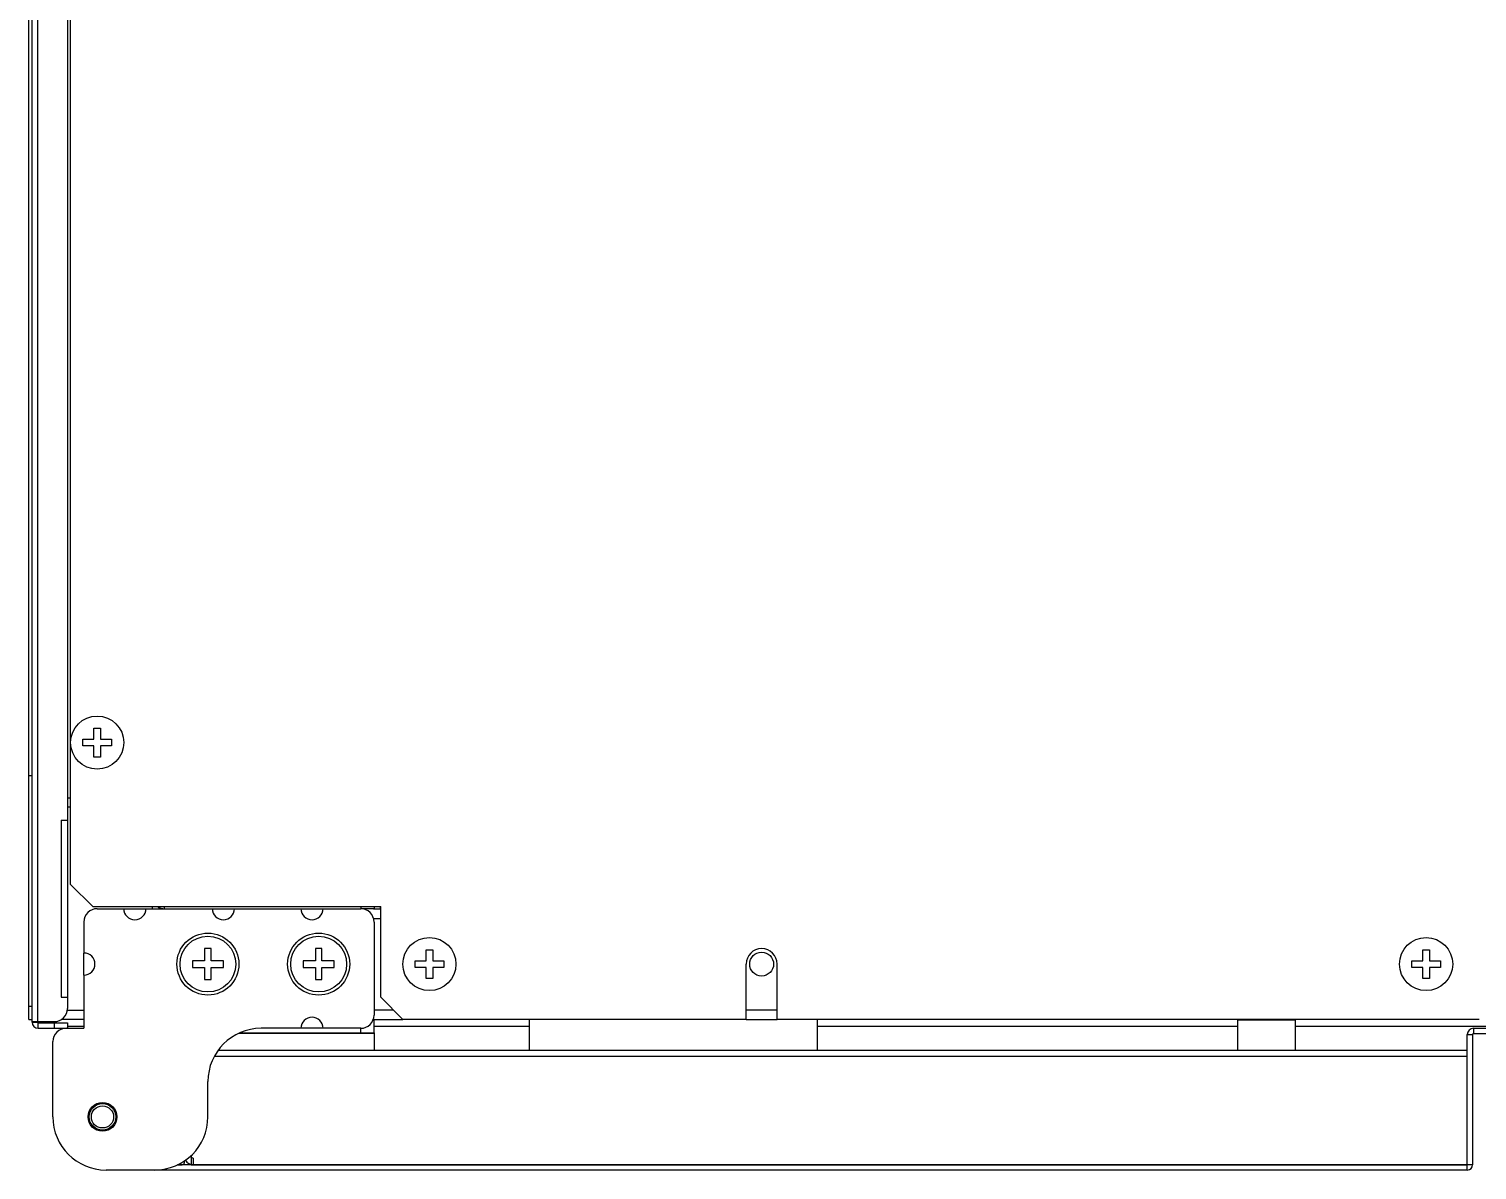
# Model space of a CAD drawing. Header units: millimetres. Extents: x 0 to 141, y -1 to 90.
# Drawn here: x 0 to 32.69, y 0 to 25.76 of the extents above; entities that cross this region are included whole.
import ezdxf

# ---------------------------------------------------------------- set-up
doc = ezdxf.new("R2010")
doc.units = ezdxf.units.MM

msp = doc.modelspace()

# ---------------------------------------------------------------- linework, layer by layer
for p, q in [((0, 3.4), (0, 88.4)), ((0.07, 3.34), (0.07, 88.46)), ((0.19, 88.45), (0.19, 3.35)), ((0.87, 88.15), (0.87, 3.65)), ((0.94, 6.45), (0.94, 48.1)), ((1.465, 9.725), (1.465, 9.975)), ((1.465, 9.975), (1.615, 9.975)), ((1.615, 9.975), (1.615, 9.725)), ((1.215, 9.575), (1.215, 9.725)), ((1.215, 9.725), (1.465, 9.725)), ((1.465, 9.575), (1.215, 9.575)), ((1.465, 9.325), (1.465, 9.575)), ((1.615, 9.725), (1.865, 9.725)), ((1.615, 9.575), (1.615, 9.325)), ((1.865, 9.575), (1.615, 9.575)), ((1.865, 9.725), (1.865, 9.575)), ((1.615, 9.325), (1.465, 9.325)), ((0.07, 8.9), (0, 8.9)), ((0.87, 8.4), (0.94, 8.4)), ((0.87, 8.4), (0.94, 8.4)), ((0.87, 8.2), (0.94, 8.2)), ((0.73, 7.9), (0.73, 3.9)), ((0.73, 7.9), (0.87, 7.9)), ((0.94, 6.45), (1.44, 5.95)), ((1.44, 5.95), (7.94, 5.95)), ((1.54, 5.9), (2.14, 5.9)), ((2.14, 5.9), (2.64, 5.9)), ((2.64, 5.9), (4.14, 5.9)), ((2.79, 5.9), (2.79, 5.95)), ((2.939, 5.9), (2.939, 5.932)), ((3.06, 5.9), (3.06, 5.95)), ((4.14, 5.9), (4.64, 5.9)), ((4.64, 5.9), (6.14, 5.9)), ((6.14, 5.9), (6.64, 5.9)), ((6.64, 5.9), (7.49, 5.9)), ((7.49, 5.95), (7.49, 5.9)), ((7.779, 5.9), (7.49, 5.9)), ((7.779, 5.9), (7.94, 5.9)), ((7.79, 5.95), (7.79, 5.9)), ((7.934, 5.9), (7.934, 5.95)), ((7.94, 3.9), (7.94, 5.95)), ((1.24, 5.6), (1.24, 4.9)), ((7.779, 5.68), (7.94, 5.68)), ((7.79, 5.6), (7.79, 3.5)), ((3.965, 5), (3.965, 4.725)), ((4.115, 5), (3.965, 5)), ((4.115, 4.725), (4.115, 5)), ((6.465, 5), (6.465, 4.725)), ((6.615, 5), (6.465, 5)), ((6.615, 4.725), (6.615, 5)), ((8.965, 4.725), (8.965, 4.975)), ((8.965, 4.975), (9.115, 4.975)), ((9.115, 4.975), (9.115, 4.725)), ((31.465, 4.975), (31.615, 4.975)), ((31.465, 4.725), (31.465, 4.975)), ((31.615, 4.975), (31.615, 4.725)), ((1.24, 4.4), (1.24, 4.9)), ((3.69, 4.725), (3.69, 4.575)), ((3.965, 4.725), (3.69, 4.725)), ((4.39, 4.725), (4.115, 4.725)), ((4.39, 4.575), (4.39, 4.725)), ((6.19, 4.725), (6.19, 4.575)), ((6.465, 4.725), (6.19, 4.725)), ((6.89, 4.725), (6.615, 4.725)), ((6.89, 4.575), (6.89, 4.725)), ((8.715, 4.575), (8.715, 4.725)), ((8.715, 4.725), (8.965, 4.725)), ((9.115, 4.725), (9.365, 4.725)), ((9.365, 4.725), (9.365, 4.575)), ((16.19, 3.4), (16.19, 4.65)), ((16.89, 3.4), (16.89, 4.65)), ((31.215, 4.725), (31.465, 4.725)), ((31.215, 4.575), (31.215, 4.725)), ((31.615, 4.725), (31.865, 4.725)), ((31.865, 4.725), (31.865, 4.575)), ((1.24, 4.4), (1.24, 3.2)), ((3.69, 4.575), (3.965, 4.575)), ((3.965, 4.575), (3.965, 4.3)), ((3.965, 4.3), (4.115, 4.3)), ((4.115, 4.3), (4.115, 4.575)), ((4.115, 4.575), (4.39, 4.575)), ((6.19, 4.575), (6.465, 4.575)), ((6.465, 4.575), (6.465, 4.3)), ((6.465, 4.3), (6.615, 4.3)), ((6.615, 4.3), (6.615, 4.575)), ((6.615, 4.575), (6.89, 4.575)), ((8.965, 4.575), (8.715, 4.575)), ((8.965, 4.325), (8.965, 4.575)), ((9.115, 4.325), (8.965, 4.325)), ((9.115, 4.575), (9.115, 4.325)), ((9.365, 4.575), (9.115, 4.575)), ((31.465, 4.575), (31.215, 4.575)), ((31.465, 4.325), (31.465, 4.575)), ((31.615, 4.325), (31.465, 4.325)), ((31.865, 4.575), (31.615, 4.575)), ((31.615, 4.575), (31.615, 4.325)), ((0, 3.7), (0.07, 3.7)), ((0.73, 3.9), (0.87, 3.9)), ((1.24, 3.6), (0.865, 3.6)), ((7.79, 3.62), (8.22, 3.62)), ((7.94, 3.9), (8.44, 3.4)), ((16.19, 3.62), (16.89, 3.62)), ((0, 3.4), (0.07, 3.4)), ((0.07, 3.35), (0.57, 3.35)), ((0.07, 3.34), (0.19, 3.34)), ((0.19, 3.34), (0.19, 3.35)), ((0.21, 3.2), (0.21, 3.32)), ((0.21, 3.32), (0.87, 3.32)), ((0.29, 3.35), (0.29, 3.32)), ((0.57, 3.32), (0.57, 3.2)), ((0.59, 3.351), (0.59, 3.32)), ((1.24, 3.4), (0.735, 3.4)), ((0.87, 3.32), (0.87, 3.2)), ((7.771, 3.4), (8.44, 3.4)), ((7.79, 3.1), (7.79, 3.4)), ((16.19, 3.4), (8.44, 3.4)), ((11.29, 3.4), (11.29, 2.7)), ((16.19, 3.4), (16.89, 3.4)), ((32.74, 3.4), (16.89, 3.4)), ((17.79, 3.4), (17.79, 2.7)), ((27.29, 3.39), (28.59, 3.39)), ((27.29, 2.71), (27.29, 3.39)), ((28.59, 2.71), (28.59, 3.39)), ((0.21, 3.2), (0.83, 3.2)), ((0.84, 3.2), (1.24, 3.2)), ((0.87, 3.25), (1.24, 3.25)), ((7.79, 3.08), (4.727, 3.08)), ((4.765, 3.1), (7.79, 3.1)), ((6.14, 3.2), (5.24, 3.2)), ((6.64, 3.2), (6.14, 3.2)), ((7.49, 3.2), (6.64, 3.2)), ((7.49, 3.1), (7.49, 3.2)), ((7.79, 3.25), (11.29, 3.25)), ((7.79, 3.1), (7.79, 2.7)), ((17.79, 3.25), (27.29, 3.25)), ((28.59, 3.25), (36.34, 3.25)), ((32.47, 3.06), (32.59, 3.06)), ((32.47, 0), (32.47, 3.06)), ((32.59, 3.06), (32.59, 0.12)), ((32.61, 3.2), (33.97, 3.2)), ((32.61, 3.2), (32.61, 3.08)), ((32.61, 3.08), (33.97, 3.08)), ((0.54, 1.2), (0.54, 2.9)), ((32.47, 2.7), (4.27, 2.7)), ((27.29, 2.71), (28.59, 2.71)), ((32.47, 2.56), (4.185, 2.56)), ((32.47, 0.12), (32.47, 2.56)), ((4.04, 1.2), (4.04, 2)), ((2.84, 0), (1.74, 0)), ((32.47, 0), (2.84, 0)), ((32.59, 0.12), (3.353, 0.12)), ((3.353, 0.12), (3.46, 0.12)), ((3.51, 0.17), (3.51, 0.205)), ((3.66, 0.32), (3.66, 0.12)), ((3.66, 0.12), (32.47, 0.12)), ((3.71, 0.27), (3.71, 0.12))]:
    msp.add_line(p, q)
for centre, radius in [((1.54, 9.65), 0.6), ((4.04, 4.65), 0.7), ((4.04, 4.65), 0.63), ((6.54, 4.65), 0.7), ((6.54, 4.65), 0.63), ((9.04, 4.65), 0.6), ((31.54, 4.65), 0.6), ((16.54, 4.65), 0.27), ((1.66, 1.2), 0.325), ((1.66, 1.2), 0.3), ((1.66, 1.2), 0.25)]:
    msp.add_circle(centre, radius)
for centre, radius, start, end in [((1.54, 5.6), 0.3, 90, 180), ((2.39, 5.9), 0.25, 180, 0), ((3.06, 6.17), 0.27, 234.7241, 270), ((4.39, 5.9), 0.25, 180, 0), ((6.39, 5.9), 0.25, 180, 0), ((7.49, 5.6), 0.3, 0, 90), ((16.54, 4.65), 0.35, 0, 180), ((1.24, 4.65), 0.25, 270, 90), ((0.57, 3.65), 0.3, 270, 0), ((0.21, 3.34), 0.14, 180, 270), ((0.21, 3.34), 0.02, 180, 270), ((6.39, 3.2), 0.25, 0, 180), ((7.49, 3.5), 0.3, 270, 0), ((27.3, 3.39), 0.01, 90, 180), ((28.58, 3.39), 0.01, 0, 90), ((0.84, 2.9), 0.3, 90, 180), ((5.24, 2), 1.2, 90, 180), ((32.61, 3.06), 0.14, 90, 180), ((32.61, 3.06), 0.02, 90, 180), ((27.3, 2.71), 0.01, 180, 270), ((28.58, 2.71), 0.01, 270, 0), ((1.74, 1.2), 1.2, 180, 270), ((2.84, 1.2), 1.2, 270, 0), ((3.46, 0.17), 0.05, 270, 0), ((3.71, 0.32), 0.2, 208.2715, 270), ((3.71, 0.32), 0.05, 180, 270), ((32.47, 0.12), 0.12, 270, 0)]:
    msp.add_arc(centre, radius, start, end)

doc.saveas('drawing.dxf')
